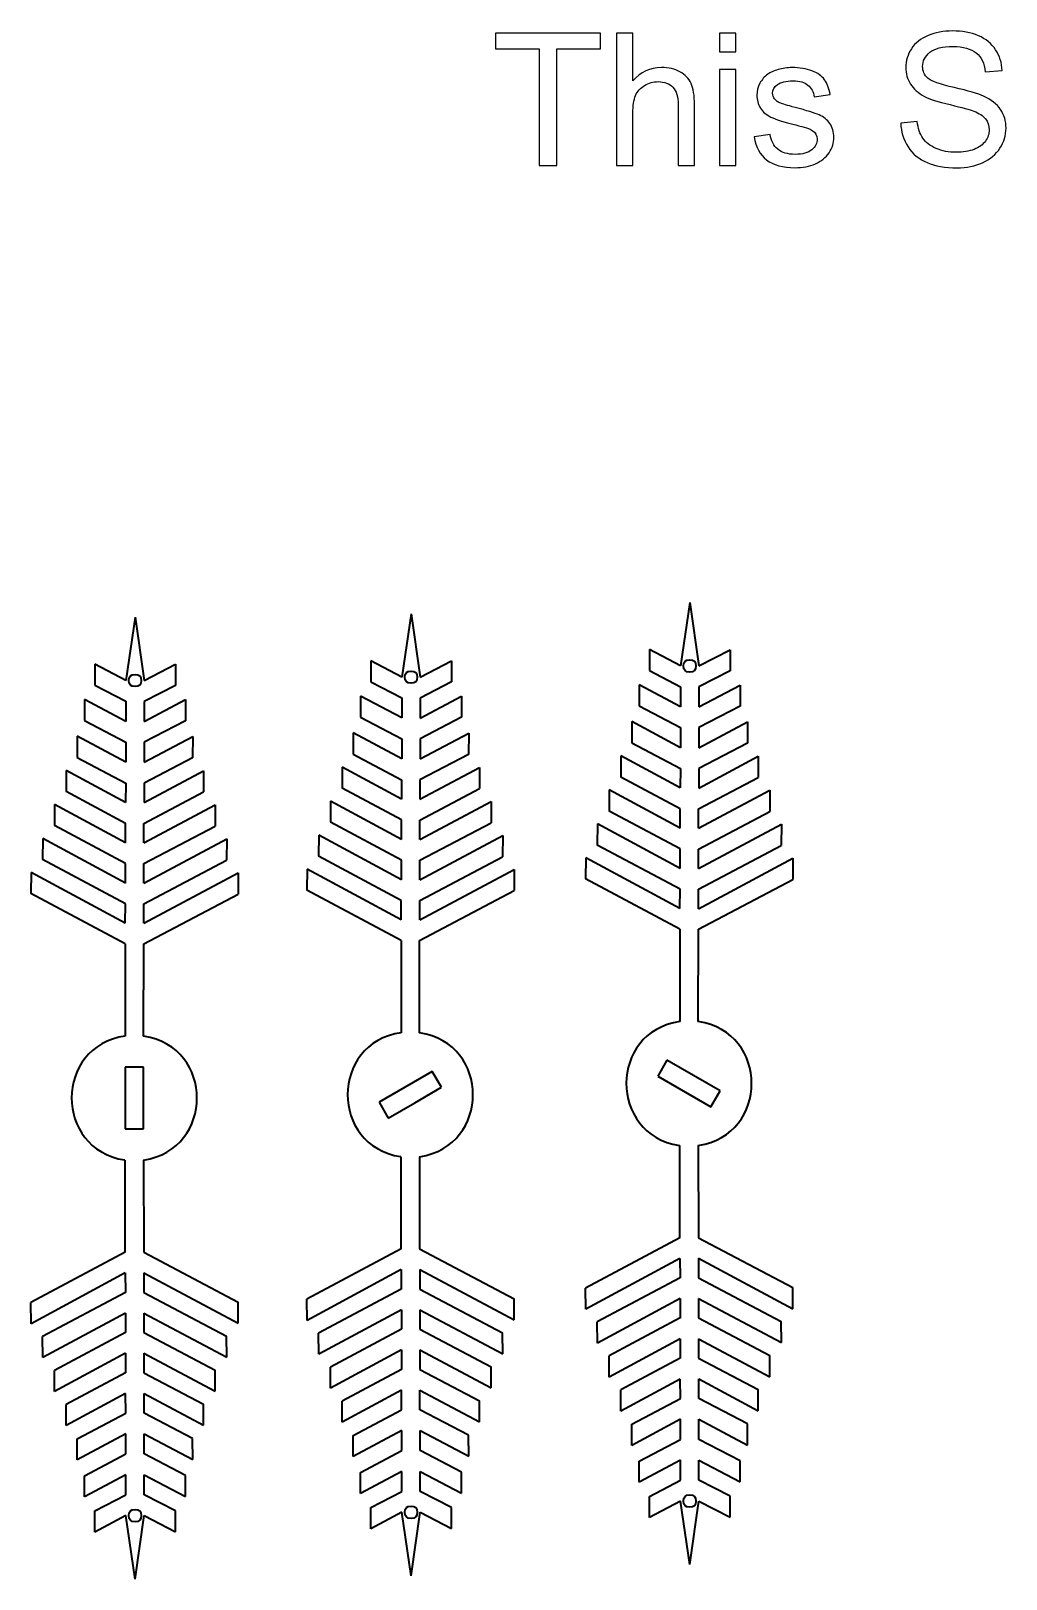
# Model space of a CAD drawing. Header units: centimetres. Extents: x -208 to 206, y -104 to 104.
# Drawn here: x 4.9 to 26.14, y -91.61 to -57.89 of the extents above; entities that cross this region are included whole.
import ezdxf

# ---------------------------------------------------------------- set-up
doc = ezdxf.new("R2010")
doc.units = ezdxf.units.CM
doc.header["$MEASUREMENT"] = 0
doc.layers.add('#Layer 1', color=7, linetype='Continuous')

msp = doc.modelspace()

# ---------------------------------------------------------------- linework, layer by layer
at = {"layer": '#Layer 1', "color": 8}
for points, knots in [([(15.97354, -60.82293), (15.97354, -60.82293), (15.97354, -58.27598), (15.97354, -58.27598), (15.97354, -58.27598), (15.97354, -58.27598), (15.02247, -58.27598), (15.02247, -58.27598), (15.02247, -58.27598), (15.02247, -58.27598), (15.02247, -57.93746), (15.02247, -57.93746), (15.02247, -57.93746), (15.02247, -57.93746), (17.30747, -57.93746), (17.30747, -57.93746), (17.30747, -57.93746), (17.30747, -57.93746), (17.30747, -58.27598), (17.30747, -58.27598), (17.30747, -58.27598), (17.30747, -58.27598), (16.35639, -58.27598), (16.35639, -58.27598), (16.35639, -58.27598), (16.35639, -58.27598), (16.35639, -60.82293), (16.35639, -60.82293), (16.35639, -60.82293), (16.35639, -60.82293), (15.97354, -60.82293), (15.97354, -60.82293)], [0, 0, 0, 0, 0.11111111, 0.11111111, 0.11111111, 0.11111111, 0.22222222, 0.22222222, 0.22222222, 0.22222222, 0.33333333, 0.33333333, 0.33333333, 0.33333333, 0.44444444, 0.44444444, 0.44444444, 0.44444444, 0.55555556, 0.55555556, 0.55555556, 0.55555556, 0.66666667, 0.66666667, 0.66666667, 0.66666667, 0.77777778, 0.77777778, 0.77777778, 0.77777778, 1, 1, 1, 1]), ([(17.65741, -60.82293), (17.65741, -60.82293), (17.65741, -57.93746), (17.65741, -57.93746), (17.65741, -57.93746), (17.65741, -57.93746), (18.01205, -57.93746), (18.01205, -57.93746), (18.01205, -57.93746), (18.01205, -57.93746), (18.01205, -58.97586), (18.01205, -58.97586), (18.01205, -58.97586), (18.1766, -58.78309), (18.38415, -58.68704), (18.63535, -58.68704), (18.63535, -58.68704), (18.78916, -58.68704), (18.92282, -58.71727), (19.03701, -58.77839), (19.03701, -58.77839), (19.15052, -58.83951), (19.23179, -58.92347), (19.28082, -59.03093), (19.28082, -59.03093), (19.32985, -59.1384), (19.35403, -59.2949), (19.35403, -59.49908), (19.35403, -59.49908), (19.35403, -59.49908), (19.35403, -60.82293), (19.35403, -60.82293), (19.35403, -60.82293), (19.35403, -60.82293), (18.99939, -60.82293), (18.99939, -60.82293), (18.99939, -60.82293), (18.99939, -60.82293), (18.99939, -59.50042), (18.99939, -59.50042), (18.99939, -59.50042), (18.99939, -59.32378), (18.96111, -59.19482), (18.88521, -59.11422), (18.88521, -59.11422), (18.80864, -59.03362), (18.70117, -58.99332), (18.56147, -58.99332), (18.56147, -58.99332), (18.45736, -58.99332), (18.3593, -59.02019), (18.26728, -59.07459), (18.26728, -59.07459), (18.17526, -59.129), (18.11011, -59.20288), (18.07048, -59.29624), (18.07048, -59.29624), (18.03153, -59.38893), (18.01205, -59.51722), (18.01205, -59.6811), (18.01205, -59.6811), (18.01205, -59.6811), (18.01205, -60.82293), (18.01205, -60.82293), (18.01205, -60.82293), (18.01205, -60.82293), (17.65741, -60.82293), (17.65741, -60.82293)], [0, 0, 0, 0, 0.05555556, 0.05555556, 0.05555556, 0.05555556, 0.11111111, 0.11111111, 0.11111111, 0.11111111, 0.16666667, 0.16666667, 0.16666667, 0.16666667, 0.22222222, 0.22222222, 0.22222222, 0.22222222, 0.27777778, 0.27777778, 0.27777778, 0.27777778, 0.33333333, 0.33333333, 0.33333333, 0.33333333, 0.38888889, 0.38888889, 0.38888889, 0.38888889, 0.44444444, 0.44444444, 0.44444444, 0.44444444, 0.5, 0.5, 0.5, 0.5, 0.55555556, 0.55555556, 0.55555556, 0.55555556, 0.61111111, 0.61111111, 0.61111111, 0.61111111, 0.66666667, 0.66666667, 0.66666667, 0.66666667, 0.72222222, 0.72222222, 0.72222222, 0.72222222, 0.77777778, 0.77777778, 0.77777778, 0.77777778, 0.83333333, 0.83333333, 0.83333333, 0.83333333, 0.88888889, 0.88888889, 0.88888889, 0.88888889, 1, 1, 1, 1]), ([(19.89875, -58.34046), (19.89875, -58.34046), (19.89875, -57.93746), (19.89875, -57.93746), (19.89875, -57.93746), (19.89875, -57.93746), (20.25339, -57.93746), (20.25339, -57.93746), (20.25339, -57.93746), (20.25339, -57.93746), (20.25339, -58.34046), (20.25339, -58.34046), (20.25339, -58.34046), (20.25339, -58.34046), (19.89875, -58.34046), (19.89875, -58.34046)], [0, 0, 0, 0, 0.2, 0.2, 0.2, 0.2, 0.4, 0.4, 0.4, 0.4, 0.6, 0.6, 0.6, 0.6, 1, 1, 1, 1]), ([(23.84813, -59.89603), (23.84813, -59.89603), (24.2068, -59.86379), (24.2068, -59.86379), (24.2068, -59.86379), (24.22359, -60.00887), (24.26322, -60.12776), (24.32568, -60.22112), (24.32568, -60.22112), (24.38815, -60.31381), (24.48487, -60.38904), (24.61584, -60.4468), (24.61584, -60.4468), (24.74681, -60.50389), (24.89458, -60.53277), (25.05847, -60.53277), (25.05847, -60.53277), (25.20422, -60.53277), (25.33251, -60.51128), (25.444, -60.46762), (25.444, -60.46762), (25.5555, -60.42396), (25.63811, -60.36418), (25.69252, -60.28829), (25.69252, -60.28829), (25.74692, -60.21239), (25.77446, -60.12977), (25.77446, -60.04111), (25.77446, -60.04111), (25.77446, -59.95111), (25.74826, -59.87253), (25.69587, -59.80469), (25.69587, -59.80469), (25.64349, -59.73752), (25.55684, -59.6811), (25.43594, -59.63476), (25.43594, -59.63476), (25.3587, -59.6052), (25.18743, -59.55819), (24.92212, -59.49438), (24.92212, -59.49438), (24.65681, -59.43057), (24.47143, -59.37079), (24.36531, -59.31437), (24.36531, -59.31437), (24.22762, -59.24183), (24.12553, -59.15183), (24.05836, -59.04504), (24.05836, -59.04504), (23.99052, -58.93824), (23.95694, -58.81801), (23.95694, -58.6857), (23.95694, -58.6857), (23.95694, -58.53927), (23.99858, -58.40293), (24.0812, -58.27665), (24.0812, -58.27665), (24.16381, -58.14971), (24.28404, -58.05366), (24.44322, -57.98784), (24.44322, -57.98784), (24.60174, -57.92202), (24.77838, -57.8891), (24.97249, -57.8891), (24.97249, -57.8891), (25.18608, -57.8891), (25.37482, -57.92336), (25.53803, -57.99254), (25.53803, -57.99254), (25.70125, -58.06105), (25.82685, -58.16247), (25.91484, -58.2968), (25.91484, -58.2968), (26.00283, -58.43047), (26.04984, -58.58226), (26.05656, -58.75152), (26.05656, -58.75152), (26.05656, -58.75152), (25.68983, -58.77973), (25.68983, -58.77973), (25.68983, -58.77973), (25.67035, -58.59771), (25.60386, -58.46002), (25.49035, -58.36733), (25.49035, -58.36733), (25.37683, -58.27397), (25.20892, -58.22762), (24.98727, -58.22762), (24.98727, -58.22762), (24.75622, -58.22762), (24.58763, -58.26994), (24.48218, -58.35457), (24.48218, -58.35457), (24.37673, -58.4392), (24.32367, -58.54129), (24.32367, -58.66085), (24.32367, -58.66085), (24.32367, -58.76428), (24.36128, -58.84958), (24.43583, -58.91675), (24.43583, -58.91675), (24.50972, -58.98324), (24.70114, -59.05243), (25.01145, -59.12228), (25.01145, -59.12228), (25.32176, -59.1928), (25.53468, -59.25392), (25.6502, -59.30631), (25.6502, -59.30631), (25.81745, -59.38356), (25.9417, -59.48095), (26.02163, -59.59983), (26.02163, -59.59983), (26.10156, -59.71804), (26.14119, -59.85439), (26.14119, -60.00887), (26.14119, -60.00887), (26.14119, -60.16268), (26.09753, -60.30642), (26.00954, -60.4421), (26.00954, -60.4421), (25.92155, -60.57777), (25.79595, -60.68322), (25.6314, -60.75845), (25.6314, -60.75845), (25.46684, -60.83368), (25.28213, -60.87129), (25.07593, -60.87129), (25.07593, -60.87129), (24.81532, -60.87129), (24.59703, -60.833), (24.42106, -60.75711), (24.42106, -60.75711), (24.24441, -60.68121), (24.10672, -60.56703), (24.00664, -60.41389), (24.00664, -60.41389), (23.90589, -60.26142), (23.8535, -60.0888), (23.84813, -59.89603)], [0, 0, 0, 0, 0.02777778, 0.02777778, 0.02777778, 0.02777778, 0.05555556, 0.05555556, 0.05555556, 0.05555556, 0.08333333, 0.08333333, 0.08333333, 0.08333333, 0.11111111, 0.11111111, 0.11111111, 0.11111111, 0.13888889, 0.13888889, 0.13888889, 0.13888889, 0.16666667, 0.16666667, 0.16666667, 0.16666667, 0.19444444, 0.19444444, 0.19444444, 0.19444444, 0.22222222, 0.22222222, 0.22222222, 0.22222222, 0.25, 0.25, 0.25, 0.25, 0.27777778, 0.27777778, 0.27777778, 0.27777778, 0.30555556, 0.30555556, 0.30555556, 0.30555556, 0.33333333, 0.33333333, 0.33333333, 0.33333333, 0.36111111, 0.36111111, 0.36111111, 0.36111111, 0.38888889, 0.38888889, 0.38888889, 0.38888889, 0.41666667, 0.41666667, 0.41666667, 0.41666667, 0.44444444, 0.44444444, 0.44444444, 0.44444444, 0.47222222, 0.47222222, 0.47222222, 0.47222222, 0.5, 0.5, 0.5, 0.5, 0.52777778, 0.52777778, 0.52777778, 0.52777778, 0.55555556, 0.55555556, 0.55555556, 0.55555556, 0.58333333, 0.58333333, 0.58333333, 0.58333333, 0.61111111, 0.61111111, 0.61111111, 0.61111111, 0.63888889, 0.63888889, 0.63888889, 0.63888889, 0.66666667, 0.66666667, 0.66666667, 0.66666667, 0.69444444, 0.69444444, 0.69444444, 0.69444444, 0.72222222, 0.72222222, 0.72222222, 0.72222222, 0.75, 0.75, 0.75, 0.75, 0.77777778, 0.77777778, 0.77777778, 0.77777778, 0.80555556, 0.80555556, 0.80555556, 0.80555556, 0.83333333, 0.83333333, 0.83333333, 0.83333333, 0.86111111, 0.86111111, 0.86111111, 0.86111111, 0.88888889, 0.88888889, 0.88888889, 0.88888889, 0.91666667, 0.91666667, 0.91666667, 0.91666667, 0.94444444, 0.94444444, 0.94444444, 0.94444444, 1, 1, 1, 1]), ([(19.89875, -60.82293), (19.89875, -60.82293), (19.89875, -58.73137), (19.89875, -58.73137), (19.89875, -58.73137), (19.89875, -58.73137), (20.25339, -58.73137), (20.25339, -58.73137), (20.25339, -58.73137), (20.25339, -58.73137), (20.25339, -60.82293), (20.25339, -60.82293), (20.25339, -60.82293), (20.25339, -60.82293), (19.89875, -60.82293), (19.89875, -60.82293)], [0, 0, 0, 0, 0.2, 0.2, 0.2, 0.2, 0.4, 0.4, 0.4, 0.4, 0.6, 0.6, 0.6, 0.6, 1, 1, 1, 1]), ([(20.65303, -60.19828), (20.65303, -60.19828), (21.00364, -60.14186), (21.00364, -60.14186), (21.00364, -60.14186), (21.02312, -60.28224), (21.07819, -60.38971), (21.1682, -60.46493), (21.1682, -60.46493), (21.2582, -60.53949), (21.38447, -60.5771), (21.54567, -60.5771), (21.54567, -60.5771), (21.70888, -60.5771), (21.82978, -60.54419), (21.90904, -60.4777), (21.90904, -60.4777), (21.98762, -60.41187), (22.02725, -60.33396), (22.02725, -60.24463), (22.02725, -60.24463), (22.02725, -60.1647), (21.99165, -60.10156), (21.92113, -60.05589), (21.92113, -60.05589), (21.87143, -60.02432), (21.75053, -59.98469), (21.55843, -59.93566), (21.55843, -59.93566), (21.29917, -59.87051), (21.11984, -59.81409), (21.01909, -59.7664), (21.01909, -59.7664), (20.91901, -59.71804), (20.84311, -59.65222), (20.79139, -59.56759), (20.79139, -59.56759), (20.73967, -59.48363), (20.71348, -59.39027), (20.71348, -59.28818), (20.71348, -59.28818), (20.71348, -59.19482), (20.73497, -59.10885), (20.77729, -59.02959), (20.77729, -59.02959), (20.82027, -58.95033), (20.87804, -58.88451), (20.95125, -58.83212), (20.95125, -58.83212), (21.00632, -58.79182), (21.08155, -58.75757), (21.17626, -58.72936), (21.17626, -58.72936), (21.27163, -58.70115), (21.37305, -58.68704), (21.48186, -58.68704), (21.48186, -58.68704), (21.64575, -58.68704), (21.78948, -58.71055), (21.91307, -58.75824), (21.91307, -58.75824), (22.03733, -58.80525), (22.12867, -58.86973), (22.18778, -58.95033), (22.18778, -58.95033), (22.24621, -59.0316), (22.28719, -59.13974), (22.30935, -59.27542), (22.30935, -59.27542), (22.30935, -59.27542), (21.96277, -59.32378), (21.96277, -59.32378), (21.96277, -59.32378), (21.94732, -59.21497), (21.90165, -59.12967), (21.82643, -59.06855), (21.82643, -59.06855), (21.7512, -59.00742), (21.64508, -58.9772), (21.50739, -58.9772), (21.50739, -58.9772), (21.34551, -58.9772), (21.22932, -59.00407), (21.16014, -59.0578), (21.16014, -59.0578), (21.09095, -59.11153), (21.05603, -59.17467), (21.05603, -59.24654), (21.05603, -59.24654), (21.05603, -59.29221), (21.07013, -59.33385), (21.09901, -59.37079), (21.09901, -59.37079), (21.1279, -59.40841), (21.1729, -59.43998), (21.23469, -59.46483), (21.23469, -59.46483), (21.27029, -59.47826), (21.37372, -59.50848), (21.54701, -59.5555), (21.54701, -59.5555), (21.79687, -59.622), (21.9715, -59.67707), (22.07091, -59.71939), (22.07091, -59.71939), (22.17032, -59.7617), (22.24823, -59.82417), (22.30465, -59.90477), (22.30465, -59.90477), (22.36174, -59.98604), (22.38995, -60.08679), (22.38995, -60.20769), (22.38995, -60.20769), (22.38995, -60.32523), (22.3557, -60.43605), (22.28651, -60.54016), (22.28651, -60.54016), (22.21733, -60.64427), (22.11793, -60.72487), (21.9883, -60.78196), (21.9883, -60.78196), (21.85799, -60.83905), (21.7109, -60.86726), (21.54701, -60.86726), (21.54701, -60.86726), (21.27566, -60.86726), (21.06812, -60.81084), (20.92572, -60.69867), (20.92572, -60.69867), (20.78333, -60.58583), (20.69266, -60.41926), (20.65303, -60.19828)], [0, 0, 0, 0, 0.02941176, 0.02941176, 0.02941176, 0.02941176, 0.05882353, 0.05882353, 0.05882353, 0.05882353, 0.08823529, 0.08823529, 0.08823529, 0.08823529, 0.11764706, 0.11764706, 0.11764706, 0.11764706, 0.14705882, 0.14705882, 0.14705882, 0.14705882, 0.17647059, 0.17647059, 0.17647059, 0.17647059, 0.20588235, 0.20588235, 0.20588235, 0.20588235, 0.23529412, 0.23529412, 0.23529412, 0.23529412, 0.26470588, 0.26470588, 0.26470588, 0.26470588, 0.29411765, 0.29411765, 0.29411765, 0.29411765, 0.32352941, 0.32352941, 0.32352941, 0.32352941, 0.35294118, 0.35294118, 0.35294118, 0.35294118, 0.38235294, 0.38235294, 0.38235294, 0.38235294, 0.41176471, 0.41176471, 0.41176471, 0.41176471, 0.44117647, 0.44117647, 0.44117647, 0.44117647, 0.47058824, 0.47058824, 0.47058824, 0.47058824, 0.5, 0.5, 0.5, 0.5, 0.52941176, 0.52941176, 0.52941176, 0.52941176, 0.55882353, 0.55882353, 0.55882353, 0.55882353, 0.58823529, 0.58823529, 0.58823529, 0.58823529, 0.61764706, 0.61764706, 0.61764706, 0.61764706, 0.64705882, 0.64705882, 0.64705882, 0.64705882, 0.67647059, 0.67647059, 0.67647059, 0.67647059, 0.70588235, 0.70588235, 0.70588235, 0.70588235, 0.73529412, 0.73529412, 0.73529412, 0.73529412, 0.76470588, 0.76470588, 0.76470588, 0.76470588, 0.79411765, 0.79411765, 0.79411765, 0.79411765, 0.82352941, 0.82352941, 0.82352941, 0.82352941, 0.85294118, 0.85294118, 0.85294118, 0.85294118, 0.88235294, 0.88235294, 0.88235294, 0.88235294, 0.91176471, 0.91176471, 0.91176471, 0.91176471, 0.94117647, 0.94117647, 0.94117647, 0.94117647, 1, 1, 1, 1])]:
    msp.add_open_spline(points, degree=3, knots=knots, dxfattribs=at)
at = {"layer": '#Layer 1', "color": 1, "lineweight": 35}
for points in [[(19.2539, -70.33884), (19.2539, -70.33884), (19.05028, -71.7198), (19.05028, -71.7198)], [(19.2539, -70.33884), (19.2539, -70.33884), (19.45102, -71.72092), (19.45102, -71.72092)], [(7.17022, -70.65603), (7.17022, -70.65603), (6.9666, -72.03721), (6.9666, -72.03721)], [(7.17022, -70.65603), (7.17022, -70.65603), (7.36734, -72.03811), (7.36734, -72.03811)], [(13.18282, -70.58323), (13.18282, -70.58323), (12.97921, -71.96441), (12.97921, -71.96441)], [(13.18282, -70.58323), (13.18282, -70.58323), (13.37994, -71.96531), (13.37994, -71.96531)], [(18.37268, -71.36185), (18.37268, -71.36185), (18.37178, -71.8215), (18.37178, -71.8215)], [(19.05028, -71.7198), (19.05028, -71.7198), (18.37268, -71.36185), (18.37268, -71.36185)], [(19.45102, -71.72092), (19.45102, -71.72092), (20.13041, -71.36588), (20.13041, -71.36588)], [(20.13041, -71.36588), (20.13041, -71.36588), (20.12906, -71.82553), (20.12906, -71.82553)], [(6.289, -71.67904), (6.289, -71.67904), (6.2881, -72.13891), (6.2881, -72.13891)], [(6.9666, -72.03721), (6.9666, -72.03721), (6.289, -71.67904), (6.289, -71.67904)], [(7.36734, -72.03811), (7.36734, -72.03811), (8.04673, -71.68329), (8.04673, -71.68329)], [(8.04673, -71.68329), (8.04673, -71.68329), (8.04538, -72.14294), (8.04538, -72.14294)], [(12.30161, -71.60624), (12.30161, -71.60624), (12.30049, -72.06588), (12.30049, -72.06588)], [(12.97921, -71.96441), (12.97921, -71.96441), (12.30161, -71.60624), (12.30161, -71.60624)], [(13.37994, -71.96531), (13.37994, -71.96531), (14.05911, -71.61049), (14.05911, -71.61049)], [(14.05911, -71.61049), (14.05911, -71.61049), (14.05799, -72.07014), (14.05799, -72.07014)], [(18.37178, -71.8215), (18.37178, -71.8215), (19.04849, -72.17363), (19.04849, -72.17363)], [(6.2881, -72.13891), (6.2881, -72.13891), (6.96481, -72.49104), (6.96481, -72.49104)], [(8.04538, -72.14294), (8.04538, -72.14294), (7.36711, -72.49193), (7.36711, -72.49193)], [(12.30049, -72.06588), (12.30049, -72.06588), (12.97719, -72.41824), (12.97719, -72.41824)], [(14.05799, -72.07014), (14.05799, -72.07014), (13.37972, -72.41891), (13.37972, -72.41891)], [(18.15114, -72.13196), (18.15114, -72.13196), (18.1507, -72.59027), (18.1507, -72.59027)], [(19.04826, -72.60976), (19.04826, -72.60976), (18.15114, -72.13196), (18.15114, -72.13196)], [(19.449, -72.61065), (19.449, -72.61065), (20.34814, -72.13712), (20.34814, -72.13712)], [(20.12906, -71.82553), (20.12906, -71.82553), (19.45079, -72.17452), (19.45079, -72.17452)], [(20.34814, -72.13712), (20.34814, -72.13712), (20.34657, -72.59542), (20.34657, -72.59542)], [(6.06746, -72.44937), (6.06746, -72.44937), (6.06702, -72.90745), (6.06702, -72.90745)], [(6.96458, -72.92716), (6.96458, -72.92716), (6.06746, -72.44937), (6.06746, -72.44937)], [(6.96481, -72.49104), (6.96481, -72.49104), (6.96458, -72.92716), (6.96458, -72.92716)], [(7.36532, -72.92806), (7.36532, -72.92806), (8.26446, -72.45452), (8.26446, -72.45452)], [(7.36711, -72.49193), (7.36711, -72.49193), (7.36532, -72.92806), (7.36532, -72.92806)], [(8.26446, -72.45452), (8.26446, -72.45452), (8.26289, -72.9126), (8.26289, -72.9126)], [(12.08007, -72.37635), (12.08007, -72.37635), (12.0794, -72.83465), (12.0794, -72.83465)], [(12.97697, -72.85414), (12.97697, -72.85414), (12.08007, -72.37635), (12.08007, -72.37635)], [(12.97719, -72.41824), (12.97719, -72.41824), (12.97697, -72.85414), (12.97697, -72.85414)], [(13.37793, -72.85504), (13.37793, -72.85504), (14.27706, -72.3815), (14.27706, -72.3815)], [(13.37972, -72.41891), (13.37972, -72.41891), (13.37793, -72.85504), (13.37793, -72.85504)], [(14.27706, -72.3815), (14.27706, -72.3815), (14.2755, -72.8398), (14.2755, -72.8398)], [(19.04849, -72.17363), (19.04849, -72.17363), (19.04826, -72.60976), (19.04826, -72.60976)], [(19.45079, -72.17452), (19.45079, -72.17452), (19.449, -72.61065), (19.449, -72.61065)], [(12.0794, -72.83465), (12.0794, -72.83465), (12.97518, -73.30796), (12.97518, -73.30796)], [(18.1507, -72.59027), (18.1507, -72.59027), (19.04625, -73.06358), (19.04625, -73.06358)], [(20.34657, -72.59542), (20.34657, -72.59542), (19.44878, -73.06448), (19.44878, -73.06448)], [(6.06702, -72.90745), (6.06702, -72.90745), (6.96257, -73.38099), (6.96257, -73.38099)], [(8.26289, -72.9126), (8.26289, -72.9126), (7.3651, -73.38188), (7.3651, -73.38188)], [(14.2755, -72.8398), (14.2755, -72.8398), (13.37748, -73.30886), (13.37748, -73.30886)], [(17.98762, -72.93321), (17.98762, -72.93321), (17.9883, -73.396), (17.9883, -73.396)], [(19.04647, -73.50083), (19.04647, -73.50083), (17.98762, -72.93321), (17.98762, -72.93321)], [(19.04625, -73.06358), (19.04625, -73.06358), (19.04647, -73.50083), (19.04647, -73.50083)], [(19.44654, -73.50172), (19.44654, -73.50172), (20.50807, -72.93926), (20.50807, -72.93926)], [(19.44878, -73.06448), (19.44878, -73.06448), (19.44654, -73.50172), (19.44654, -73.50172)], [(20.50807, -72.93926), (20.50807, -72.93926), (20.50516, -73.40182), (20.50516, -73.40182)], [(5.90394, -73.25062), (5.90394, -73.25062), (5.90462, -73.71318), (5.90462, -73.71318)], [(6.96279, -73.81801), (6.96279, -73.81801), (5.90394, -73.25062), (5.90394, -73.25062)], [(6.96257, -73.38099), (6.96257, -73.38099), (6.96279, -73.81801), (6.96279, -73.81801)], [(7.36286, -73.81913), (7.36286, -73.81913), (8.42439, -73.25644), (8.42439, -73.25644)], [(7.3651, -73.38188), (7.3651, -73.38188), (7.36286, -73.81913), (7.36286, -73.81913)], [(8.42439, -73.25644), (8.42439, -73.25644), (8.42148, -73.71923), (8.42148, -73.71923)], [(11.91655, -73.17782), (11.91655, -73.17782), (11.91722, -73.64038), (11.91722, -73.64038)], [(12.9754, -73.74521), (12.9754, -73.74521), (11.91655, -73.17782), (11.91655, -73.17782)], [(12.97518, -73.30796), (12.97518, -73.30796), (12.9754, -73.74521), (12.9754, -73.74521)], [(13.37524, -73.74611), (13.37524, -73.74611), (14.43678, -73.18364), (14.43678, -73.18364)], [(13.37748, -73.30886), (13.37748, -73.30886), (13.37524, -73.74611), (13.37524, -73.74611)], [(14.43678, -73.18364), (14.43678, -73.18364), (14.43386, -73.6462), (14.43386, -73.6462)], [(17.9883, -73.396), (17.9883, -73.396), (19.0458, -73.95398), (19.0458, -73.95398)], [(20.50516, -73.40182), (20.50516, -73.40182), (19.44519, -73.95488), (19.44519, -73.95488)], [(5.90462, -73.71318), (5.90462, -73.71318), (6.96212, -74.27139), (6.96212, -74.27139)], [(8.42148, -73.71923), (8.42148, -73.71923), (7.36151, -74.27228), (7.36151, -74.27228)], [(11.91722, -73.64038), (11.91722, -73.64038), (12.9745, -74.19836), (12.9745, -74.19836)], [(14.43386, -73.6462), (14.43386, -73.6462), (13.3739, -74.19926), (13.3739, -74.19926)], [(17.74906, -73.68003), (17.74906, -73.68003), (17.74817, -74.14057), (17.74817, -74.14057)], [(19.04378, -74.37824), (19.04378, -74.37824), (17.74906, -73.68003), (17.74906, -73.68003)], [(19.44519, -74.37913), (19.44519, -74.37913), (20.74305, -73.6872), (20.74305, -73.6872)], [(20.74305, -73.6872), (20.74305, -73.6872), (20.74193, -74.14774), (20.74193, -74.14774)], [(5.66538, -73.99744), (5.66538, -73.99744), (5.66449, -74.45798), (5.66449, -74.45798)], [(6.9601, -74.69564), (6.9601, -74.69564), (5.66538, -73.99744), (5.66538, -73.99744)], [(7.36151, -74.69654), (7.36151, -74.69654), (8.65937, -74.0046), (8.65937, -74.0046)], [(8.65937, -74.0046), (8.65937, -74.0046), (8.65825, -74.46492), (8.65825, -74.46492)], [(11.67799, -73.92464), (11.67799, -73.92464), (11.67687, -74.38518), (11.67687, -74.38518)], [(12.97249, -74.62262), (12.97249, -74.62262), (11.67799, -73.92464), (11.67799, -73.92464)], [(13.3739, -74.62352), (13.3739, -74.62352), (14.67175, -73.93158), (14.67175, -73.93158)], [(14.67175, -73.93158), (14.67175, -73.93158), (14.67086, -74.39212), (14.67086, -74.39212)], [(19.04289, -74.83139), (19.04289, -74.83139), (17.74817, -74.14057), (17.74817, -74.14057)], [(19.0458, -73.95398), (19.0458, -73.95398), (19.04378, -74.37824), (19.04378, -74.37824)], [(19.44385, -74.83251), (19.44385, -74.83251), (20.74193, -74.14774), (20.74193, -74.14774)], [(19.44519, -73.95488), (19.44519, -73.95488), (19.44519, -74.37913), (19.44519, -74.37913)], [(6.95921, -75.1488), (6.95921, -75.1488), (5.66449, -74.45798), (5.66449, -74.45798)], [(6.96212, -74.27139), (6.96212, -74.27139), (6.9601, -74.69564), (6.9601, -74.69564)], [(7.36017, -75.14969), (7.36017, -75.14969), (8.65825, -74.46492), (8.65825, -74.46492)], [(7.36151, -74.27228), (7.36151, -74.27228), (7.36151, -74.69654), (7.36151, -74.69654)], [(12.97182, -75.076), (12.97182, -75.076), (11.67687, -74.38518), (11.67687, -74.38518)], [(12.9745, -74.19836), (12.9745, -74.19836), (12.97249, -74.62262), (12.97249, -74.62262)], [(13.37278, -75.07689), (13.37278, -75.07689), (14.67086, -74.39212), (14.67086, -74.39212)], [(13.3739, -74.19926), (13.3739, -74.19926), (13.3739, -74.62352), (13.3739, -74.62352)], [(17.49348, -74.42124), (17.49348, -74.42124), (17.49236, -74.88179), (17.49236, -74.88179)], [(19.04087, -75.25587), (19.04087, -75.25587), (17.49348, -74.42124), (17.49348, -74.42124)], [(19.44385, -75.25676), (19.44385, -75.25676), (20.99527, -74.42953), (20.99527, -74.42953)], [(20.99527, -74.42953), (20.99527, -74.42953), (20.99415, -74.89008), (20.99415, -74.89008)], [(5.4098, -74.73865), (5.4098, -74.73865), (5.40868, -75.1992), (5.40868, -75.1992)], [(6.95719, -75.57305), (6.95719, -75.57305), (5.4098, -74.73865), (5.4098, -74.73865)], [(7.36017, -75.57395), (7.36017, -75.57395), (8.91159, -74.74694), (8.91159, -74.74694)], [(8.91159, -74.74694), (8.91159, -74.74694), (8.91047, -75.20748), (8.91047, -75.20748)], [(11.42218, -74.66563), (11.42218, -74.66563), (11.42129, -75.12617), (11.42129, -75.12617)], [(12.9698, -75.50025), (12.9698, -75.50025), (11.42218, -74.66563), (11.42218, -74.66563)], [(13.37278, -75.50115), (13.37278, -75.50115), (14.92398, -74.67392), (14.92398, -74.67392)], [(14.92398, -74.67392), (14.92398, -74.67392), (14.92286, -75.13446), (14.92286, -75.13446)], [(19.04087, -75.25587), (19.04087, -75.25587), (19.04199, -74.83094), (19.04199, -74.83094)], [(19.44385, -75.25676), (19.44385, -75.25676), (19.44474, -74.83184), (19.44474, -74.83184)], [(6.95719, -75.57305), (6.95719, -75.57305), (6.95831, -75.14835), (6.95831, -75.14835)], [(7.36017, -75.57395), (7.36017, -75.57395), (7.36106, -75.14924), (7.36106, -75.14924)], [(12.96935, -75.95228), (12.96935, -75.95228), (11.42129, -75.12617), (11.42129, -75.12617)], [(12.9698, -75.50025), (12.9698, -75.50025), (12.9707, -75.07532), (12.9707, -75.07532)], [(13.37098, -75.95318), (13.37098, -75.95318), (14.92286, -75.13446), (14.92286, -75.13446)], [(13.37278, -75.50115), (13.37278, -75.50115), (13.37367, -75.07622), (13.37367, -75.07622)], [(17.23834, -75.16089), (17.23834, -75.16089), (17.23722, -75.62144), (17.23722, -75.62144)], [(19.03953, -76.13216), (19.03953, -76.13216), (17.23834, -75.16089), (17.23834, -75.16089)], [(19.04042, -75.70768), (19.04042, -75.70768), (17.49236, -74.88179), (17.49236, -74.88179)], [(19.44116, -76.13305), (19.44116, -76.13305), (21.24682, -75.1703), (21.24682, -75.1703)], [(19.44206, -75.7088), (19.44206, -75.7088), (20.99415, -74.89008), (20.99415, -74.89008)], [(21.24682, -75.1703), (21.24682, -75.1703), (21.2457, -75.63084), (21.2457, -75.63084)], [(5.15466, -75.4783), (5.15466, -75.4783), (5.15354, -75.93884), (5.15354, -75.93884)], [(6.95585, -76.44934), (6.95585, -76.44934), (5.15466, -75.4783), (5.15466, -75.4783)], [(6.95674, -76.02508), (6.95674, -76.02508), (5.40868, -75.1992), (5.40868, -75.1992)], [(7.35748, -76.45024), (7.35748, -76.45024), (9.16314, -75.48771), (9.16314, -75.48771)], [(7.35838, -76.02598), (7.35838, -76.02598), (8.91047, -75.20748), (8.91047, -75.20748)], [(9.16314, -75.48771), (9.16314, -75.48771), (9.16202, -75.94825), (9.16202, -75.94825)], [(11.16727, -75.40528), (11.16727, -75.40528), (11.16615, -75.86582), (11.16615, -75.86582)], [(12.96823, -76.37654), (12.96823, -76.37654), (11.16727, -75.40528), (11.16727, -75.40528)], [(13.37009, -76.37744), (13.37009, -76.37744), (15.17575, -75.41468), (15.17575, -75.41468)], [(15.17575, -75.41468), (15.17575, -75.41468), (15.17463, -75.87523), (15.17463, -75.87523)], [(12.96711, -76.82678), (12.96711, -76.82678), (11.16615, -75.86582), (11.16615, -75.86582)], [(19.03841, -76.5824), (19.03841, -76.5824), (17.23722, -75.62144), (17.23722, -75.62144)], [(19.03953, -76.13216), (19.03953, -76.13216), (19.04042, -75.70745), (19.04042, -75.70745)], [(19.44004, -76.58329), (19.44004, -76.58329), (21.2457, -75.63084), (21.2457, -75.63084)], [(19.44116, -76.13305), (19.44116, -76.13305), (19.44206, -75.70835), (19.44206, -75.70835)], [(6.95473, -76.89958), (6.95473, -76.89958), (5.15354, -75.93884), (5.15354, -75.93884)], [(6.95585, -76.44934), (6.95585, -76.44934), (6.95674, -76.02464), (6.95674, -76.02464)], [(7.35636, -76.9007), (7.35636, -76.9007), (9.16202, -75.94825), (9.16202, -75.94825)], [(7.35748, -76.45024), (7.35748, -76.45024), (7.35838, -76.02553), (7.35838, -76.02553)], [(10.91236, -76.14403), (10.91236, -76.14403), (10.91124, -76.60457), (10.91124, -76.60457)], [(12.96622, -77.25148), (12.96622, -77.25148), (10.91236, -76.14403), (10.91236, -76.14403)], [(12.96823, -76.37654), (12.96823, -76.37654), (12.96935, -75.95184), (12.96935, -75.95184)], [(13.36785, -77.25238), (13.36785, -77.25238), (15.42708, -76.15456), (15.42708, -76.15456)], [(13.36897, -76.82768), (13.36897, -76.82768), (15.17463, -75.87523), (15.17463, -75.87523)], [(13.37009, -76.37744), (13.37009, -76.37744), (13.37098, -75.95273), (13.37098, -75.95273)], [(15.42708, -76.15456), (15.42708, -76.15456), (15.42596, -76.6151), (15.42596, -76.6151)], [(16.98343, -75.89964), (16.98343, -75.89964), (16.98231, -76.36019), (16.98231, -76.36019)], [(19.03751, -77.0071), (19.03751, -77.0071), (16.98343, -75.89964), (16.98343, -75.89964)], [(19.43914, -77.008), (19.43914, -77.008), (21.49815, -75.91017), (21.49815, -75.91017)], [(21.49815, -75.91017), (21.49815, -75.91017), (21.49703, -76.37072), (21.49703, -76.37072)], [(4.89975, -76.21705), (4.89975, -76.21705), (4.89863, -76.67737), (4.89863, -76.67737)], [(6.95383, -77.32451), (6.95383, -77.32451), (4.89975, -76.21705), (4.89975, -76.21705)], [(7.35546, -77.3254), (7.35546, -77.3254), (9.41447, -76.22758), (9.41447, -76.22758)], [(9.41447, -76.22758), (9.41447, -76.22758), (9.41335, -76.68812), (9.41335, -76.68812)], [(19.03639, -77.456), (19.03639, -77.456), (16.98231, -76.36019), (16.98231, -76.36019)], [(19.43802, -77.45689), (19.43802, -77.45689), (21.49703, -76.37072), (21.49703, -76.37072)], [(6.95271, -77.77318), (6.95271, -77.77318), (4.89863, -76.67737), (4.89863, -76.67737)], [(7.35434, -77.7743), (7.35434, -77.7743), (9.41335, -76.68812), (9.41335, -76.68812)], [(12.9651, -77.70038), (12.9651, -77.70038), (10.91124, -76.60457), (10.91124, -76.60457)], [(12.96622, -77.25148), (12.96622, -77.25148), (12.96711, -76.82678), (12.96711, -76.82678)], [(12.96622, -77.25148), (12.96622, -77.25148), (12.96711, -76.82678), (12.96711, -76.82678)], [(13.36673, -77.70128), (13.36673, -77.70128), (15.42596, -76.6151), (15.42596, -76.6151)], [(13.36785, -77.25238), (13.36785, -77.25238), (13.36897, -76.82768), (13.36897, -76.82768)], [(13.36785, -77.25238), (13.36785, -77.25238), (13.36897, -76.82768), (13.36897, -76.82768)], [(19.03751, -77.0071), (19.03751, -77.0071), (19.03841, -76.5824), (19.03841, -76.5824)], [(19.03751, -77.0071), (19.03751, -77.0071), (19.03841, -76.5824), (19.03841, -76.5824)], [(19.43914, -77.008), (19.43914, -77.008), (19.44004, -76.58329), (19.44004, -76.58329)], [(19.43914, -77.008), (19.43914, -77.008), (19.44004, -76.58329), (19.44004, -76.58329)], [(6.95383, -77.32451), (6.95383, -77.32451), (6.95473, -76.89958), (6.95473, -76.89958)], [(6.95383, -77.32451), (6.95383, -77.32451), (6.95473, -76.89958), (6.95473, -76.89958)], [(7.35546, -77.3254), (7.35546, -77.3254), (7.35636, -76.9007), (7.35636, -76.9007)], [(7.35546, -77.3254), (7.35546, -77.3254), (7.35636, -76.9007), (7.35636, -76.9007)], [(19.03639, -77.456), (19.03639, -77.456), (19.03438, -79.46528), (19.03438, -79.46528)], [(19.43601, -79.46617), (19.43601, -79.46617), (19.43802, -77.45689), (19.43802, -77.45689)], [(6.95271, -77.77318), (6.95271, -77.77318), (6.9507, -79.78268), (6.9507, -79.78268)], [(7.35233, -79.78336), (7.35233, -79.78336), (7.35434, -77.7743), (7.35434, -77.7743)], [(12.9651, -77.70038), (12.9651, -77.70038), (12.96308, -79.70966), (12.96308, -79.70966)], [(13.36471, -79.71056), (13.36471, -79.71056), (13.36673, -77.70128), (13.36673, -77.70128)], [(19.03438, -79.46528), (17.48452, -79.69308), (17.4769, -81.92614), (19.02519, -82.16448)], [(19.43601, -82.16515), (20.98474, -81.93174), (20.98474, -79.69936), (19.43601, -79.46617)], [(6.9507, -79.78268), (5.40084, -80.01049), (5.39322, -82.24355), (6.94151, -82.48166)], [(7.35233, -82.48233), (8.90106, -82.24915), (8.90106, -80.01654), (7.35233, -79.78336)], [(12.96308, -79.70966), (11.41345, -79.93747), (11.40583, -82.17052), (12.95412, -82.40886)], [(13.36471, -82.40953), (14.91345, -82.17612), (14.91345, -79.94374), (13.36471, -79.71056)], [(7.35009, -80.4632), (7.35009, -80.4632), (6.94801, -80.4632), (6.94801, -80.4632)], [(6.94801, -80.4632), (6.94801, -80.4632), (6.94801, -81.80272), (6.94801, -81.80272)], [(7.35009, -81.13296), (7.35009, -81.13296), (7.35009, -80.4632), (7.35009, -80.4632)], [(13.64113, -80.551), (13.64113, -80.551), (12.48103, -81.22076), (12.48103, -81.22076)], [(13.84206, -80.8991), (13.84206, -80.8991), (13.64113, -80.551), (13.64113, -80.551)], [(18.75326, -80.30662), (18.75326, -80.30662), (18.5521, -80.65472), (18.5521, -80.65472)], [(19.33319, -80.6415), (19.33319, -80.6415), (18.75326, -80.30662), (18.75326, -80.30662)], [(13.26212, -81.23398), (13.26212, -81.23398), (13.84206, -80.8991), (13.84206, -80.8991)], [(18.5521, -80.65472), (18.5521, -80.65472), (19.71242, -81.32448), (19.71242, -81.32448)], [(19.91335, -80.97638), (19.91335, -80.97638), (19.33319, -80.6415), (19.33319, -80.6415)], [(7.35009, -81.80272), (7.35009, -81.80272), (7.35009, -81.13296), (7.35009, -81.13296)], [(12.48103, -81.22076), (12.48103, -81.22076), (12.68196, -81.56886), (12.68196, -81.56886)], [(12.68196, -81.56886), (12.68196, -81.56886), (13.26212, -81.23398), (13.26212, -81.23398)], [(19.71242, -81.32448), (19.71242, -81.32448), (19.91335, -80.97638), (19.91335, -80.97638)], [(6.94801, -81.80272), (6.94801, -81.80272), (7.35009, -81.80272), (7.35009, -81.80272)], [(19.03639, -84.1751), (19.03639, -84.1751), (19.03438, -82.16582), (19.03438, -82.16582)], [(19.43601, -82.16515), (19.43601, -82.16515), (19.43802, -84.1742), (19.43802, -84.1742)], [(6.95271, -84.49251), (6.95271, -84.49251), (6.9507, -82.483), (6.9507, -82.483)], [(7.35233, -82.48233), (7.35233, -82.48233), (7.35434, -84.49161), (7.35434, -84.49161)], [(12.9651, -84.41948), (12.9651, -84.41948), (12.96308, -82.4102), (12.96308, -82.4102)], [(13.36471, -82.40953), (13.36471, -82.40953), (13.36673, -84.41859), (13.36673, -84.41859)], [(19.03639, -84.1751), (19.03639, -84.1751), (16.98231, -85.27091), (16.98231, -85.27091)], [(19.43802, -84.1742), (19.43802, -84.1742), (21.49703, -85.26038), (21.49703, -85.26038)], [(6.95271, -84.49251), (6.95271, -84.49251), (4.89863, -85.58832), (4.89863, -85.58832)], [(7.35434, -84.49161), (7.35434, -84.49161), (9.41335, -85.57756), (9.41335, -85.57756)], [(12.9651, -84.41948), (12.9651, -84.41948), (10.91124, -85.51529), (10.91124, -85.51529)], [(13.36673, -84.41859), (13.36673, -84.41859), (15.42596, -85.50476), (15.42596, -85.50476)], [(19.03751, -84.624), (19.03751, -84.624), (16.98343, -85.73145), (16.98343, -85.73145)], [(19.03751, -84.624), (19.03751, -84.624), (19.03841, -85.0487), (19.03841, -85.0487)], [(19.03751, -84.624), (19.03751, -84.624), (19.03841, -85.0487), (19.03841, -85.0487)], [(19.43914, -84.6231), (19.43914, -84.6231), (21.49815, -85.72092), (21.49815, -85.72092)], [(19.43914, -84.6231), (19.43914, -84.6231), (19.44004, -85.0478), (19.44004, -85.0478)], [(19.43914, -84.6231), (19.43914, -84.6231), (19.44004, -85.0478), (19.44004, -85.0478)], [(6.95383, -84.94118), (6.95383, -84.94118), (4.89975, -86.04886), (4.89975, -86.04886)], [(6.95383, -84.94118), (6.95383, -84.94118), (6.95473, -85.36611), (6.95473, -85.36611)], [(6.95383, -84.94118), (6.95383, -84.94118), (6.95473, -85.36611), (6.95473, -85.36611)], [(7.35546, -84.94028), (7.35546, -84.94028), (9.41447, -86.03811), (9.41447, -86.03811)], [(7.35546, -84.94028), (7.35546, -84.94028), (7.35636, -85.36521), (7.35636, -85.36521)], [(7.35546, -84.94028), (7.35546, -84.94028), (7.35636, -85.36521), (7.35636, -85.36521)], [(12.96622, -84.86838), (12.96622, -84.86838), (10.91236, -85.97584), (10.91236, -85.97584)], [(12.96622, -84.86838), (12.96622, -84.86838), (12.96711, -85.29308), (12.96711, -85.29308)], [(12.96622, -84.86838), (12.96622, -84.86838), (12.96711, -85.29308), (12.96711, -85.29308)], [(13.36785, -84.86748), (13.36785, -84.86748), (15.42708, -85.96531), (15.42708, -85.96531)], [(13.36785, -84.86748), (13.36785, -84.86748), (13.36897, -85.29219), (13.36897, -85.29219)], [(13.36785, -84.86748), (13.36785, -84.86748), (13.36897, -85.29219), (13.36897, -85.29219)], [(12.96711, -85.29308), (12.96711, -85.29308), (11.16615, -86.25404), (11.16615, -86.25404)], [(13.36897, -85.29219), (13.36897, -85.29219), (15.17463, -86.24464), (15.17463, -86.24464)], [(16.98343, -85.73145), (16.98343, -85.73145), (16.98231, -85.27091), (16.98231, -85.27091)], [(19.03841, -85.0487), (19.03841, -85.0487), (17.23722, -86.00966), (17.23722, -86.00966)], [(19.44004, -85.0478), (19.44004, -85.0478), (21.2457, -86.00025), (21.2457, -86.00025)], [(21.49815, -85.72092), (21.49815, -85.72092), (21.49703, -85.26038), (21.49703, -85.26038)], [(4.89975, -86.04886), (4.89975, -86.04886), (4.89863, -85.58832), (4.89863, -85.58832)], [(6.95473, -85.36611), (6.95473, -85.36611), (5.15354, -86.32707), (5.15354, -86.32707)], [(7.35636, -85.36521), (7.35636, -85.36521), (9.16202, -86.31766), (9.16202, -86.31766)], [(9.41447, -86.03811), (9.41447, -86.03811), (9.41335, -85.57756), (9.41335, -85.57756)], [(10.91236, -85.97584), (10.91236, -85.97584), (10.91124, -85.51529), (10.91124, -85.51529)], [(15.42708, -85.96531), (15.42708, -85.96531), (15.42596, -85.50476), (15.42596, -85.50476)], [(19.03953, -85.49894), (19.03953, -85.49894), (17.23834, -86.4702), (17.23834, -86.4702)], [(19.03953, -85.49894), (19.03953, -85.49894), (19.04042, -85.92387), (19.04042, -85.92387)], [(19.44116, -85.49804), (19.44116, -85.49804), (21.24682, -86.4608), (21.24682, -86.4608)], [(19.44116, -85.49804), (19.44116, -85.49804), (19.44206, -85.92275), (19.44206, -85.92275)], [(6.95585, -85.81635), (6.95585, -85.81635), (5.15466, -86.78761), (5.15466, -86.78761)], [(6.95585, -85.81635), (6.95585, -85.81635), (6.95674, -86.24105), (6.95674, -86.24105)], [(7.35748, -85.81545), (7.35748, -85.81545), (9.16314, -86.7782), (9.16314, -86.7782)], [(7.35748, -85.81545), (7.35748, -85.81545), (7.35838, -86.24016), (7.35838, -86.24016)], [(12.96823, -85.74332), (12.96823, -85.74332), (11.16727, -86.71459), (11.16727, -86.71459)], [(12.96823, -85.74332), (12.96823, -85.74332), (12.96935, -86.16825), (12.96935, -86.16825)], [(13.37009, -85.74243), (13.37009, -85.74243), (15.17575, -86.70518), (15.17575, -86.70518)], [(13.37009, -85.74243), (13.37009, -85.74243), (13.37098, -86.16713), (13.37098, -86.16713)], [(19.04042, -85.92342), (19.04042, -85.92342), (17.49236, -86.74931), (17.49236, -86.74931)], [(19.44206, -85.92252), (19.44206, -85.92252), (20.99415, -86.74102), (20.99415, -86.74102)], [(6.95674, -86.2406), (6.95674, -86.2406), (5.40868, -87.06649), (5.40868, -87.06649)], [(7.35838, -86.23971), (7.35838, -86.23971), (8.91047, -87.05843), (8.91047, -87.05843)], [(9.16314, -86.7782), (9.16314, -86.7782), (9.16202, -86.31766), (9.16202, -86.31766)], [(11.16727, -86.71459), (11.16727, -86.71459), (11.16615, -86.25404), (11.16615, -86.25404)], [(12.96935, -86.1678), (12.96935, -86.1678), (11.42129, -86.99369), (11.42129, -86.99369)], [(13.37098, -86.16691), (13.37098, -86.16691), (14.92286, -86.9854), (14.92286, -86.9854)], [(15.17575, -86.70518), (15.17575, -86.70518), (15.17463, -86.24464), (15.17463, -86.24464)], [(17.23834, -86.4702), (17.23834, -86.4702), (17.23722, -86.00966), (17.23722, -86.00966)], [(21.24682, -86.4608), (21.24682, -86.4608), (21.2457, -86.00025), (21.2457, -86.00025)], [(5.15466, -86.78761), (5.15466, -86.78761), (5.15354, -86.32707), (5.15354, -86.32707)], [(12.9698, -86.61984), (12.9698, -86.61984), (11.42218, -87.45424), (11.42218, -87.45424)], [(12.9698, -86.61984), (12.9698, -86.61984), (12.9707, -87.04454), (12.9707, -87.04454)], [(13.37278, -86.61894), (13.37278, -86.61894), (14.92398, -87.44595), (14.92398, -87.44595)], [(13.37278, -86.61894), (13.37278, -86.61894), (13.37367, -87.04364), (13.37367, -87.04364)], [(19.04087, -86.37545), (19.04087, -86.37545), (17.49348, -87.20985), (17.49348, -87.20985)], [(19.04087, -86.37545), (19.04087, -86.37545), (19.04199, -86.80016), (19.04199, -86.80016)], [(19.44385, -86.37433), (19.44385, -86.37433), (20.99527, -87.20156), (20.99527, -87.20156)], [(19.44385, -86.37433), (19.44385, -86.37433), (19.44474, -86.79926), (19.44474, -86.79926)], [(6.95719, -86.69264), (6.95719, -86.69264), (5.4098, -87.52704), (5.4098, -87.52704)], [(6.95719, -86.69264), (6.95719, -86.69264), (6.95831, -87.11756), (6.95831, -87.11756)], [(7.36017, -86.69174), (7.36017, -86.69174), (8.91159, -87.51897), (8.91159, -87.51897)], [(7.36017, -86.69174), (7.36017, -86.69174), (7.36106, -87.11644), (7.36106, -87.11644)], [(11.42218, -87.45424), (11.42218, -87.45424), (11.42129, -86.99369), (11.42129, -86.99369)], [(14.92398, -87.44595), (14.92398, -87.44595), (14.92286, -86.9854), (14.92286, -86.9854)], [(17.49348, -87.20985), (17.49348, -87.20985), (17.49236, -86.74931), (17.49236, -86.74931)], [(19.04289, -86.79971), (19.04289, -86.79971), (17.74817, -87.49052), (17.74817, -87.49052)], [(19.44385, -86.79859), (19.44385, -86.79859), (20.74193, -87.48336), (20.74193, -87.48336)], [(20.99527, -87.20156), (20.99527, -87.20156), (20.99415, -86.74102), (20.99415, -86.74102)], [(5.4098, -87.52704), (5.4098, -87.52704), (5.40868, -87.06649), (5.40868, -87.06649)], [(6.95921, -87.11689), (6.95921, -87.11689), (5.66449, -87.80771), (5.66449, -87.80771)], [(7.36017, -87.116), (7.36017, -87.116), (8.65825, -87.80076), (8.65825, -87.80076)], [(8.91159, -87.51897), (8.91159, -87.51897), (8.91047, -87.05843), (8.91047, -87.05843)], [(12.97182, -87.04409), (12.97182, -87.04409), (11.67687, -87.73491), (11.67687, -87.73491)], [(13.37278, -87.0432), (13.37278, -87.0432), (14.67086, -87.72774), (14.67086, -87.72774)], [(19.04378, -87.25286), (19.04378, -87.25286), (17.74906, -87.95107), (17.74906, -87.95107)], [(19.0458, -87.67712), (19.0458, -87.67712), (19.04378, -87.25286), (19.04378, -87.25286)], [(19.44519, -87.25196), (19.44519, -87.25196), (20.74305, -87.9439), (20.74305, -87.9439)], [(19.44519, -87.67622), (19.44519, -87.67622), (19.44519, -87.25196), (19.44519, -87.25196)], [(6.9601, -87.57027), (6.9601, -87.57027), (5.66538, -88.26825), (5.66538, -88.26825)], [(6.96212, -87.99452), (6.96212, -87.99452), (6.9601, -87.57027), (6.9601, -87.57027)], [(7.36151, -87.56915), (7.36151, -87.56915), (8.65937, -88.26131), (8.65937, -88.26131)], [(7.36151, -87.9934), (7.36151, -87.9934), (7.36151, -87.56915), (7.36151, -87.56915)], [(12.97249, -87.49724), (12.97249, -87.49724), (11.67799, -88.19545), (11.67799, -88.19545)], [(12.9745, -87.9215), (12.9745, -87.9215), (12.97249, -87.49724), (12.97249, -87.49724)], [(13.3739, -87.49635), (13.3739, -87.49635), (14.67175, -88.18828), (14.67175, -88.18828)], [(13.3739, -87.9206), (13.3739, -87.9206), (13.3739, -87.49635), (13.3739, -87.49635)], [(17.74906, -87.95107), (17.74906, -87.95107), (17.74817, -87.49052), (17.74817, -87.49052)], [(20.74305, -87.9439), (20.74305, -87.9439), (20.74193, -87.48336), (20.74193, -87.48336)], [(5.66538, -88.26825), (5.66538, -88.26825), (5.66449, -87.80771), (5.66449, -87.80771)], [(5.90462, -88.55251), (5.90462, -88.55251), (6.96212, -87.99452), (6.96212, -87.99452)], [(8.42148, -88.54668), (8.42148, -88.54668), (7.36151, -87.9934), (7.36151, -87.9934)], [(8.65937, -88.26131), (8.65937, -88.26131), (8.65825, -87.80076), (8.65825, -87.80076)], [(11.67799, -88.19545), (11.67799, -88.19545), (11.67687, -87.73491), (11.67687, -87.73491)], [(11.91722, -88.47948), (11.91722, -88.47948), (12.9745, -87.9215), (12.9745, -87.9215)], [(14.43386, -88.47366), (14.43386, -88.47366), (13.3739, -87.9206), (13.3739, -87.9206)], [(14.67175, -88.18828), (14.67175, -88.18828), (14.67086, -87.72774), (14.67086, -87.72774)], [(17.9883, -88.2351), (17.9883, -88.2351), (19.0458, -87.67712), (19.0458, -87.67712)], [(20.50516, -88.22928), (20.50516, -88.22928), (19.44519, -87.67622), (19.44519, -87.67622)], [(19.04647, -88.13027), (19.04647, -88.13027), (17.98762, -88.69788), (17.98762, -88.69788)], [(17.98762, -88.69788), (17.98762, -88.69788), (17.9883, -88.2351), (17.9883, -88.2351)], [(19.04625, -88.56752), (19.04625, -88.56752), (19.04647, -88.13027), (19.04647, -88.13027)], [(19.44654, -88.12937), (19.44654, -88.12937), (20.50807, -88.69184), (20.50807, -88.69184)], [(19.44878, -88.56662), (19.44878, -88.56662), (19.44654, -88.12937), (19.44654, -88.12937)], [(20.50807, -88.69184), (20.50807, -88.69184), (20.50516, -88.22928), (20.50516, -88.22928)], [(6.96279, -88.44768), (6.96279, -88.44768), (5.90394, -89.01529), (5.90394, -89.01529)], [(5.90394, -89.01529), (5.90394, -89.01529), (5.90462, -88.55251), (5.90462, -88.55251)], [(6.96257, -88.8847), (6.96257, -88.8847), (6.96279, -88.44768), (6.96279, -88.44768)], [(7.36286, -88.44678), (7.36286, -88.44678), (8.42439, -89.00924), (8.42439, -89.00924)], [(7.3651, -88.8838), (7.3651, -88.8838), (7.36286, -88.44678), (7.36286, -88.44678)], [(8.42439, -89.00924), (8.42439, -89.00924), (8.42148, -88.54668), (8.42148, -88.54668)], [(12.9754, -88.37488), (12.9754, -88.37488), (11.91655, -88.94227), (11.91655, -88.94227)], [(11.91655, -88.94227), (11.91655, -88.94227), (11.91722, -88.47948), (11.91722, -88.47948)], [(12.97518, -88.8119), (12.97518, -88.8119), (12.9754, -88.37488), (12.9754, -88.37488)], [(13.37524, -88.37376), (13.37524, -88.37376), (14.43678, -88.93622), (14.43678, -88.93622)], [(13.37748, -88.811), (13.37748, -88.811), (13.37524, -88.37376), (13.37524, -88.37376)], [(14.43678, -88.93622), (14.43678, -88.93622), (14.43386, -88.47366), (14.43386, -88.47366)], [(18.1507, -89.04105), (18.1507, -89.04105), (19.04625, -88.56752), (19.04625, -88.56752)], [(20.34657, -89.0359), (20.34657, -89.0359), (19.44878, -88.56662), (19.44878, -88.56662)], [(6.06702, -89.35824), (6.06702, -89.35824), (6.96257, -88.8847), (6.96257, -88.8847)], [(8.26289, -89.35308), (8.26289, -89.35308), (7.3651, -88.8838), (7.3651, -88.8838)], [(12.0794, -89.28544), (12.0794, -89.28544), (12.97518, -88.8119), (12.97518, -88.8119)], [(14.2755, -89.28028), (14.2755, -89.28028), (13.37748, -88.811), (13.37748, -88.811)], [(19.04826, -89.02134), (19.04826, -89.02134), (18.15114, -89.49913), (18.15114, -89.49913)], [(19.04849, -89.45747), (19.04849, -89.45747), (19.04826, -89.02134), (19.04826, -89.02134)], [(19.449, -89.02044), (19.449, -89.02044), (20.34814, -89.49398), (20.34814, -89.49398)], [(19.45079, -89.45657), (19.45079, -89.45657), (19.449, -89.02044), (19.449, -89.02044)], [(6.06746, -89.81654), (6.06746, -89.81654), (6.06702, -89.35824), (6.06702, -89.35824)], [(6.96458, -89.33852), (6.96458, -89.33852), (6.06746, -89.81654), (6.06746, -89.81654)], [(6.96481, -89.77465), (6.96481, -89.77465), (6.96458, -89.33852), (6.96458, -89.33852)], [(7.36532, -89.33763), (7.36532, -89.33763), (8.26446, -89.81139), (8.26446, -89.81139)], [(7.36711, -89.77376), (7.36711, -89.77376), (7.36532, -89.33763), (7.36532, -89.33763)], [(8.26446, -89.81139), (8.26446, -89.81139), (8.26289, -89.35308), (8.26289, -89.35308)], [(12.08007, -89.74352), (12.08007, -89.74352), (12.0794, -89.28544), (12.0794, -89.28544)], [(12.97697, -89.26572), (12.97697, -89.26572), (12.08007, -89.74352), (12.08007, -89.74352)], [(12.97719, -89.70185), (12.97719, -89.70185), (12.97697, -89.26572), (12.97697, -89.26572)], [(13.37793, -89.26483), (13.37793, -89.26483), (14.27706, -89.73836), (14.27706, -89.73836)], [(13.37972, -89.70096), (13.37972, -89.70096), (13.37793, -89.26483), (13.37793, -89.26483)], [(14.27706, -89.73836), (14.27706, -89.73836), (14.2755, -89.28028), (14.2755, -89.28028)], [(18.15114, -89.49913), (18.15114, -89.49913), (18.1507, -89.04105), (18.1507, -89.04105)], [(20.34814, -89.49398), (20.34814, -89.49398), (20.34657, -89.0359), (20.34657, -89.0359)], [(18.37178, -89.8096), (18.37178, -89.8096), (19.04849, -89.45747), (19.04849, -89.45747)], [(20.12906, -89.80556), (20.12906, -89.80556), (19.45079, -89.45657), (19.45079, -89.45657)], [(6.2881, -90.127), (6.2881, -90.127), (6.96481, -89.77465), (6.96481, -89.77465)], [(8.04538, -90.12275), (8.04538, -90.12275), (7.36711, -89.77376), (7.36711, -89.77376)], [(12.30049, -90.05398), (12.30049, -90.05398), (12.97719, -89.70185), (12.97719, -89.70185)], [(14.05799, -90.04995), (14.05799, -90.04995), (13.37972, -89.70096), (13.37972, -89.70096)], [(18.37268, -90.26924), (18.37268, -90.26924), (18.37178, -89.8096), (18.37178, -89.8096)], [(19.05028, -89.91129), (19.05028, -89.91129), (18.37268, -90.26924), (18.37268, -90.26924)], [(19.2539, -91.29248), (19.2539, -91.29248), (19.05028, -89.91129), (19.05028, -89.91129)], [(19.2539, -91.29248), (19.2539, -91.29248), (19.45102, -89.91017), (19.45102, -89.91017)], [(19.45102, -89.91017), (19.45102, -89.91017), (20.13041, -90.26521), (20.13041, -90.26521)], [(20.13041, -90.26521), (20.13041, -90.26521), (20.12906, -89.80556), (20.12906, -89.80556)], [(6.289, -90.58665), (6.289, -90.58665), (6.2881, -90.127), (6.2881, -90.127)], [(6.9666, -90.22848), (6.9666, -90.22848), (6.289, -90.58665), (6.289, -90.58665)], [(7.17022, -91.60966), (7.17022, -91.60966), (6.9666, -90.22848), (6.9666, -90.22848)], [(7.17022, -91.60966), (7.17022, -91.60966), (7.36734, -90.22758), (7.36734, -90.22758)], [(7.36734, -90.22758), (7.36734, -90.22758), (8.04673, -90.58262), (8.04673, -90.58262)], [(8.04673, -90.58262), (8.04673, -90.58262), (8.04538, -90.12275), (8.04538, -90.12275)], [(12.30161, -90.51385), (12.30161, -90.51385), (12.30049, -90.05398), (12.30049, -90.05398)], [(12.97921, -90.15568), (12.97921, -90.15568), (12.30161, -90.51385), (12.30161, -90.51385)], [(13.18282, -91.53686), (13.18282, -91.53686), (12.97921, -90.15568), (12.97921, -90.15568)], [(13.18282, -91.53686), (13.18282, -91.53686), (13.37994, -90.15478), (13.37994, -90.15478)], [(13.37994, -90.15478), (13.37994, -90.15478), (14.05911, -90.5096), (14.05911, -90.5096)], [(14.05911, -90.5096), (14.05911, -90.5096), (14.05799, -90.04995), (14.05799, -90.04995)]]:
    msp.add_open_spline(points, degree=3, dxfattribs=at)
for points in [[(19.38471, -71.72048), (19.38471, -71.62572), (19.34551, -71.5863), (19.25076, -71.5863), (19.25076, -71.5863), (19.15601, -71.5863), (19.11681, -71.62572), (19.11681, -71.72048), (19.11681, -71.72048), (19.11681, -71.815), (19.15601, -71.85443), (19.25076, -71.85443), (19.25076, -71.85443), (19.34551, -71.85443), (19.38471, -71.815), (19.38471, -71.72048)], [(7.30103, -72.03766), (7.30103, -71.94291), (7.26183, -71.90371), (7.16708, -71.90371), (7.16708, -71.90371), (7.07233, -71.90371), (7.03313, -71.94291), (7.03313, -72.03766), (7.03313, -72.03766), (7.03313, -72.13241), (7.07233, -72.17161), (7.16708, -72.17161), (7.16708, -72.17161), (7.26183, -72.17161), (7.30103, -72.13241), (7.30103, -72.03766)], [(13.31342, -71.96486), (13.31342, -71.87011), (13.27422, -71.83068), (13.17946, -71.83068), (13.17946, -71.83068), (13.08471, -71.83068), (13.04551, -71.87011), (13.04551, -71.96486), (13.04551, -71.96486), (13.04551, -72.05939), (13.08471, -72.09881), (13.17946, -72.09881), (13.17946, -72.09881), (13.27422, -72.09881), (13.31342, -72.05939), (13.31342, -71.96486)], [(13.31342, -90.15523), (13.31342, -90.06048), (13.27422, -90.02128), (13.17946, -90.02128), (13.17946, -90.02128), (13.08471, -90.02128), (13.04551, -90.06048), (13.04551, -90.15523), (13.04551, -90.15523), (13.04551, -90.24998), (13.08471, -90.28918), (13.17946, -90.28918), (13.17946, -90.28918), (13.27422, -90.28918), (13.31342, -90.24998), (13.31342, -90.15523)], [(19.38471, -89.91084), (19.38471, -89.81609), (19.34551, -89.77689), (19.25076, -89.77689), (19.25076, -89.77689), (19.15601, -89.77689), (19.11681, -89.81609), (19.11681, -89.91084), (19.11681, -89.91084), (19.11681, -90.0056), (19.15601, -90.0448), (19.25076, -90.0448), (19.25076, -90.0448), (19.34551, -90.0448), (19.38471, -90.0056), (19.38471, -89.91084)], [(7.30103, -90.22803), (7.30103, -90.13328), (7.26183, -90.09408), (7.16708, -90.09408), (7.16708, -90.09408), (7.07233, -90.09408), (7.03313, -90.13328), (7.03313, -90.22803), (7.03313, -90.22803), (7.03313, -90.32278), (7.07233, -90.36198), (7.16708, -90.36198), (7.16708, -90.36198), (7.26183, -90.36198), (7.30103, -90.32278), (7.30103, -90.22803)]]:
    msp.add_open_spline(points, degree=3, knots=[0, 0, 0, 0, 0.2, 0.2, 0.2, 0.2, 0.4, 0.4, 0.4, 0.4, 0.6, 0.6, 0.6, 0.6, 1, 1, 1, 1], dxfattribs=at)

doc.saveas('drawing.dxf')
